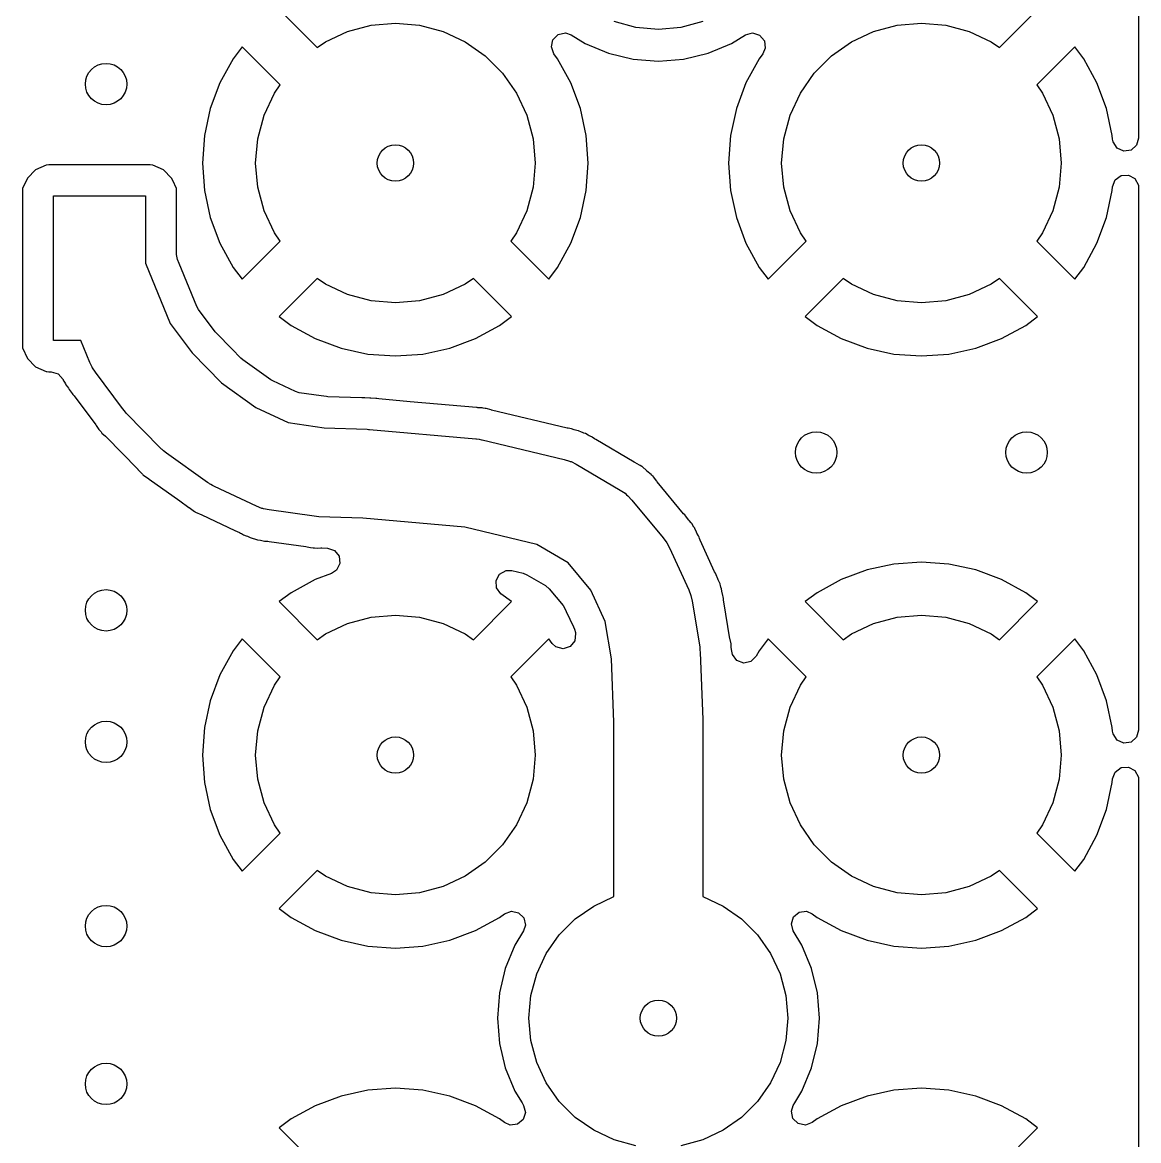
# Model space of a CAD drawing. Extents: x 4.84 to 7.21, y -4.81 to -3.25.
# Drawn here: x 6.7842 to 7.2087, y -4.2496 to -3.8246 of the extents above; entities that cross this region are included whole.
import ezdxf

# ---------------------------------------------------------------- set-up
doc = ezdxf.new("R2010")
doc.units = 0
doc.header["$MEASUREMENT"] = 0
doc.layers.add('BLACK', color=7, linetype='CONTINUOUS')

msp = doc.modelspace()

# ---------------------------------------------------------------- linework, layer by layer
at = {"layer": 'BLACK', "linetype": 'CONTINUOUS'}
for p, q in [((7.20866, -3.68748), (7.20866, -3.86864)), ((6.8819, -3.81975), (6.89637, -3.83422)), ((7.15576, -3.83422), (7.17023, -3.81975)), ((6.91684, -3.82572), (6.92606, -3.82491)), ((6.92606, -3.82491), (6.93529, -3.82572)), ((7.01752, -3.82652), (7.00923, -3.8243)), ((7.0429, -3.8243), (7.03461, -3.82652)), ((7.11684, -3.82572), (7.12606, -3.82491)), ((7.12606, -3.82491), (7.13529, -3.82572)), ((6.89949, -3.83203), (6.90789, -3.82811)), ((6.90789, -3.82811), (6.91684, -3.82572)), ((6.93529, -3.82572), (6.94424, -3.82811)), ((6.94424, -3.82811), (6.95264, -3.83203)), ((6.98598, -3.8312), (6.98796, -3.82922)), ((6.98796, -3.82922), (6.99069, -3.82863)), ((6.99069, -3.82863), (6.99293, -3.82935)), ((7.02606, -3.82727), (7.01752, -3.82652)), ((7.03461, -3.82652), (7.02606, -3.82727)), ((7.0592, -3.82935), (7.0619, -3.82862)), ((7.0619, -3.82862), (7.06456, -3.82946)), ((7.09949, -3.83203), (7.10789, -3.82811)), ((7.10789, -3.82811), (7.11684, -3.82572)), ((7.13529, -3.82572), (7.14424, -3.82811)), ((7.14424, -3.82811), (7.15264, -3.83203)), ((6.89637, -3.83422), (6.89949, -3.83203)), ((6.95264, -3.83203), (6.96023, -3.83734)), ((6.98539, -3.83393), (6.98598, -3.8312)), ((6.99293, -3.82935), (6.99827, -3.83262)), ((6.99827, -3.83262), (7.00714, -3.83629)), ((7.04499, -3.83629), (7.05386, -3.83262)), ((7.05386, -3.83262), (7.0592, -3.82935)), ((7.06456, -3.82946), (7.06635, -3.83161)), ((7.06635, -3.83161), (7.06669, -3.83439)), ((7.0919, -3.83734), (7.09949, -3.83203)), ((7.15264, -3.83203), (7.15576, -3.83422)), ((6.86775, -3.83389), (6.86437, -3.83841)), ((6.88222, -3.84836), (6.86775, -3.83389)), ((6.86775, -3.83389), (6.86775, -3.83389)), ((6.96023, -3.83734), (6.96678, -3.84389)), ((6.98637, -3.83655), (6.98539, -3.83393)), ((6.98776, -3.83841), (6.98637, -3.83655)), ((7.00714, -3.83629), (7.01649, -3.83854)), ((7.03564, -3.83854), (7.04499, -3.83629)), ((7.06576, -3.83655), (7.06437, -3.83841)), ((7.06669, -3.83439), (7.06576, -3.83655)), ((7.08535, -3.84389), (7.0919, -3.83734)), ((7.18438, -3.83389), (7.16991, -3.84836)), ((7.18776, -3.83841), (7.18438, -3.83389)), ((7.18438, -3.83389), (7.18438, -3.83389)), ((6.86437, -3.83841), (6.85936, -3.84759)), ((6.99277, -3.84759), (6.98776, -3.83841)), ((7.01649, -3.83854), (7.02606, -3.83929)), ((7.02606, -3.83929), (7.03564, -3.83854)), ((7.06437, -3.83841), (7.05936, -3.84759)), ((7.19277, -3.84759), (7.18776, -3.83841)), ((6.96678, -3.84389), (6.97209, -3.85148)), ((7.08004, -3.85148), (7.08535, -3.84389)), ((6.85936, -3.84759), (6.8557, -3.8574)), ((6.88004, -3.85148), (6.88222, -3.84836)), ((6.99643, -3.8574), (6.99277, -3.84759)), ((7.05936, -3.84759), (7.0557, -3.8574)), ((7.16991, -3.84836), (7.17209, -3.85148)), ((7.19643, -3.8574), (7.19277, -3.84759)), ((6.87612, -3.85988), (6.88004, -3.85148)), ((6.97209, -3.85148), (6.97601, -3.85988)), ((7.07612, -3.85988), (7.08004, -3.85148)), ((7.17209, -3.85148), (7.17601, -3.85988)), ((6.8557, -3.8574), (6.85347, -3.86762)), ((6.99865, -3.86762), (6.99643, -3.8574)), ((7.0557, -3.8574), (7.05347, -3.86762)), ((7.19865, -3.86762), (7.19643, -3.8574)), ((6.87372, -3.86883), (6.87612, -3.85988)), ((6.97601, -3.85988), (6.97841, -3.86883)), ((7.07372, -3.86883), (7.07612, -3.85988)), ((7.17601, -3.85988), (7.17841, -3.86883)), ((6.85347, -3.86762), (6.85273, -3.87806)), ((6.87292, -3.87806), (6.87372, -3.86883)), ((6.97841, -3.86883), (6.97921, -3.87806)), ((6.9994, -3.87806), (6.99865, -3.86762)), ((7.05347, -3.86762), (7.05273, -3.87806)), ((7.07292, -3.87806), (7.07372, -3.86883)), ((7.17841, -3.86883), (7.17921, -3.87806)), ((7.19875, -3.86899), (7.19865, -3.86762)), ((7.19894, -3.87004), (7.19875, -3.86899)), ((7.20045, -3.87239), (7.19894, -3.87004)), ((7.20787, -3.87132), (7.20576, -3.87315)), ((7.20866, -3.86864), (7.20787, -3.87132)), ((7.20299, -3.87355), (7.20045, -3.87239)), ((7.20576, -3.87315), (7.20299, -3.87355)), ((6.79331, -3.87884), (6.78926, -3.88063)), ((6.7943, -3.87873), (6.79331, -3.87884)), ((6.79331, -3.87884), (6.79331, -3.87884)), ((6.83283, -3.87873), (6.7943, -3.87873)), ((6.7943, -3.87873), (6.7943, -3.87873)), ((6.83382, -3.87884), (6.83283, -3.87873)), ((6.83787, -3.88063), (6.83382, -3.87884)), ((6.83382, -3.87884), (6.83382, -3.87884)), ((6.85273, -3.87806), (6.85347, -3.8885)), ((6.87372, -3.88729), (6.87292, -3.87806)), ((6.97921, -3.87806), (6.97841, -3.88729)), ((6.99865, -3.8885), (6.9994, -3.87806)), ((7.05273, -3.87806), (7.05347, -3.8885)), ((7.07372, -3.88729), (7.07292, -3.87806)), ((7.17921, -3.87806), (7.17841, -3.88729)), ((6.78614, -3.88376), (6.78435, -3.8878)), ((6.78926, -3.88063), (6.78614, -3.88376)), ((6.78614, -3.88376), (6.78614, -3.88376)), ((6.84099, -3.88376), (6.83787, -3.88063)), ((6.83787, -3.88063), (6.83787, -3.88063)), ((6.84144, -3.88476), (6.84099, -3.88376)), ((7.19973, -3.88451), (7.20197, -3.88283)), ((7.20197, -3.88283), (7.20476, -3.88263)), ((7.20476, -3.88263), (7.20721, -3.88397)), ((7.20721, -3.88397), (7.20855, -3.88643)), ((6.78435, -3.8878), (6.78423, -3.88879)), ((6.84278, -3.8878), (6.84144, -3.88476)), ((6.8429, -3.88879), (6.84278, -3.8878)), ((6.85347, -3.8885), (6.8557, -3.89872)), ((6.87612, -3.89624), (6.87372, -3.88729)), ((6.97841, -3.88729), (6.97601, -3.89624)), ((6.99643, -3.89872), (6.99865, -3.8885)), ((7.05347, -3.8885), (7.0557, -3.89872)), ((7.07612, -3.89624), (7.07372, -3.88729)), ((7.17841, -3.88729), (7.17601, -3.89624)), ((7.19643, -3.89872), (7.19865, -3.8885)), ((7.19865, -3.8885), (7.19875, -3.88713)), ((7.19875, -3.88713), (7.19973, -3.88451)), ((7.20855, -3.88643), (7.20866, -3.88748)), ((7.20866, -3.88748), (7.20866, -4.09364)), ((6.78423, -3.88879), (6.78423, -3.94732)), ((6.79606, -3.94556), (6.79606, -3.89056)), ((6.79606, -3.89056), (6.83106, -3.89056)), ((6.83106, -3.89056), (6.83106, -3.91611)), ((6.8429, -3.91281), (6.8429, -3.88879)), ((6.8429, -3.88879), (6.8429, -3.88879)), ((6.88004, -3.90463), (6.87612, -3.89624)), ((6.97601, -3.89624), (6.97209, -3.90463)), ((7.08004, -3.90463), (7.07612, -3.89624)), ((7.17601, -3.89624), (7.17209, -3.90463)), ((6.8557, -3.89872), (6.85936, -3.90852)), ((6.99277, -3.90852), (6.99643, -3.89872)), ((7.0557, -3.89872), (7.05936, -3.90852)), ((7.19277, -3.90852), (7.19643, -3.89872)), ((6.88222, -3.90776), (6.88004, -3.90463)), ((6.97209, -3.90463), (6.96991, -3.90776)), ((7.08222, -3.90776), (7.08004, -3.90463)), ((7.17209, -3.90463), (7.16991, -3.90776)), ((6.85936, -3.90852), (6.86437, -3.91771)), ((6.86775, -3.92223), (6.88222, -3.90776)), ((6.96991, -3.90776), (6.98438, -3.92223)), ((6.98776, -3.91771), (6.99277, -3.90852)), ((7.05936, -3.90852), (7.06437, -3.91771)), ((7.06775, -3.92223), (7.08222, -3.90776)), ((7.16991, -3.90776), (7.18438, -3.92223)), ((7.18776, -3.91771), (7.19277, -3.90852)), ((6.84326, -3.91469), (6.8429, -3.91281)), ((6.83106, -3.91611), (6.84043, -3.93906)), ((6.8439, -3.91626), (6.84326, -3.91469)), ((6.85058, -3.9326), (6.8439, -3.91626)), ((6.86437, -3.91771), (6.86775, -3.92223)), ((6.98438, -3.92223), (6.98776, -3.91771)), ((7.06437, -3.91771), (7.06775, -3.92223)), ((7.18438, -3.92223), (7.18776, -3.91771)), ((6.86775, -3.92223), (6.86775, -3.92223)), ((6.89637, -3.9219), (6.8819, -3.93637)), ((6.89949, -3.92409), (6.89637, -3.9219)), ((6.95576, -3.9219), (6.95264, -3.92409)), ((6.97023, -3.93637), (6.95576, -3.9219)), ((6.98438, -3.92223), (6.98438, -3.92223)), ((7.06775, -3.92223), (7.06775, -3.92223)), ((7.09637, -3.9219), (7.0819, -3.93637)), ((7.09949, -3.92409), (7.09637, -3.9219)), ((7.15576, -3.9219), (7.15264, -3.92409)), ((7.17023, -3.93637), (7.15576, -3.9219)), ((7.18438, -3.92223), (7.18438, -3.92223)), ((6.90789, -3.928), (6.89949, -3.92409)), ((6.95264, -3.92409), (6.94424, -3.928)), ((7.10789, -3.928), (7.09949, -3.92409)), ((7.15264, -3.92409), (7.14424, -3.928)), ((6.91684, -3.9304), (6.90789, -3.928)), ((6.92606, -3.93121), (6.91684, -3.9304)), ((6.93529, -3.9304), (6.92606, -3.93121)), ((6.94424, -3.928), (6.93529, -3.9304)), ((7.11684, -3.9304), (7.10789, -3.928)), ((7.12606, -3.93121), (7.11684, -3.9304)), ((7.13529, -3.9304), (7.12606, -3.93121)), ((7.14424, -3.928), (7.13529, -3.9304)), ((6.85119, -3.9337), (6.85058, -3.9326)), ((6.85758, -3.94225), (6.85119, -3.9337)), ((6.84043, -3.93906), (6.84877, -3.95022)), ((6.8819, -3.93637), (6.88642, -3.93975)), ((6.96571, -3.93975), (6.97023, -3.93637)), ((6.97023, -3.93637), (6.97023, -3.93637)), ((7.0819, -3.93637), (7.08642, -3.93975)), ((7.16571, -3.93975), (7.17023, -3.93637)), ((7.17023, -3.93637), (7.17023, -3.93637)), ((6.85801, -3.94275), (6.85758, -3.94225)), ((6.86384, -3.94872), (6.85801, -3.94275)), ((6.88642, -3.93975), (6.8956, -3.94477)), ((6.95653, -3.94477), (6.96571, -3.93975)), ((7.08642, -3.93975), (7.0956, -3.94477)), ((7.15653, -3.94477), (7.16571, -3.93975)), ((6.78423, -3.94732), (6.78423, -3.94732)), ((6.78423, -3.94732), (6.78435, -3.94831)), ((6.80649, -3.94556), (6.79606, -3.94556)), ((6.80988, -3.95386), (6.80649, -3.94556)), ((6.8956, -3.94477), (6.9054, -3.94842)), ((6.94673, -3.94842), (6.95653, -3.94477)), ((7.0956, -3.94477), (7.1054, -3.94842)), ((7.14673, -3.94842), (7.15653, -3.94477)), ((6.78435, -3.94831), (6.78435, -3.94831)), ((6.78435, -3.94831), (6.78614, -3.95236)), ((6.78614, -3.95236), (6.78926, -3.95549)), ((6.84877, -3.95022), (6.85992, -3.96164)), ((6.86733, -3.95229), (6.86384, -3.94872)), ((6.868, -3.95287), (6.86733, -3.95229)), ((6.9054, -3.94842), (6.91563, -3.95065)), ((6.91563, -3.95065), (6.92606, -3.9514)), ((6.92606, -3.9514), (6.9365, -3.95065)), ((6.9365, -3.95065), (6.94673, -3.94842)), ((7.1054, -3.94842), (7.11563, -3.95065)), ((7.11563, -3.95065), (7.12606, -3.9514)), ((7.12606, -3.9514), (7.1365, -3.95065)), ((7.1365, -3.95065), (7.14673, -3.94842)), ((6.78926, -3.95549), (6.78926, -3.95549)), ((6.78926, -3.95549), (6.78926, -3.95549)), ((6.78926, -3.95549), (6.79331, -3.95727)), ((6.81074, -3.95563), (6.80988, -3.95386)), ((6.81078, -3.95573), (6.81074, -3.95563)), ((6.81082, -3.95579), (6.81078, -3.95573)), ((6.81085, -3.95585), (6.81082, -3.95579)), ((6.81092, -3.95594), (6.81085, -3.95585)), ((6.81199, -3.95759), (6.81092, -3.95594)), ((6.87866, -3.96045), (6.868, -3.95287)), ((6.79331, -3.95727), (6.79331, -3.95727)), ((6.79331, -3.95727), (6.79352, -3.9573)), ((6.79352, -3.9573), (6.7943, -3.95739)), ((6.7943, -3.95739), (6.79521, -3.95739)), ((6.79521, -3.95739), (6.79789, -3.95818)), ((6.79789, -3.95818), (6.79972, -3.96029)), ((6.79972, -3.96029), (6.7998, -3.96047)), ((6.7998, -3.96047), (6.79994, -3.96081)), ((6.79994, -3.96081), (6.8, -3.96095)), ((6.8, -3.96095), (6.8, -3.96095)), ((6.8, -3.96095), (6.80027, -3.96136)), ((6.82229, -3.97139), (6.81199, -3.95759)), ((6.87943, -3.9609), (6.87866, -3.96045)), ((6.88808, -3.96495), (6.87943, -3.9609)), ((6.80027, -3.96136), (6.80061, -3.96196)), ((6.80061, -3.96196), (6.80081, -3.9624)), ((6.80081, -3.9624), (6.80081, -3.9624)), ((6.80081, -3.9624), (6.80081, -3.9624)), ((6.80081, -3.9624), (6.80136, -3.96313)), ((6.80136, -3.96313), (6.80178, -3.96369)), ((6.80178, -3.96369), (6.80193, -3.96389)), ((6.80193, -3.96389), (6.80209, -3.96412)), ((6.80209, -3.96412), (6.80312, -3.96568)), ((6.85992, -3.96164), (6.87304, -3.97097)), ((6.88949, -3.96537), (6.88808, -3.96495)), ((6.80312, -3.96568), (6.80346, -3.96603)), ((6.80346, -3.96603), (6.80391, -3.96655)), ((6.80391, -3.96655), (6.81217, -3.97761)), ((6.89787, -3.96655), (6.88949, -3.96537)), ((6.89982, -3.96682), (6.89787, -3.96655)), ((6.90033, -3.96687), (6.89982, -3.96682)), ((6.91336, -3.96732), (6.90033, -3.96687)), ((6.91407, -3.9673), (6.91336, -3.96732)), ((6.9145, -3.96725), (6.91407, -3.9673)), ((6.91641, -3.96742), (6.9145, -3.96725)), ((6.9145, -3.96725), (6.9145, -3.96725)), ((6.91668, -3.96744), (6.91641, -3.96742)), ((6.9186, -3.96751), (6.91668, -3.96744)), ((6.91902, -3.9676), (6.9186, -3.96751)), ((6.91971, -3.96772), (6.91902, -3.9676)), ((6.93165, -3.96878), (6.91971, -3.96772)), ((6.95685, -3.97103), (6.93165, -3.96878)), ((6.8223, -3.97141), (6.82229, -3.97139)), ((6.82231, -3.97142), (6.8223, -3.97141)), ((6.82303, -3.97225), (6.82231, -3.97142)), ((6.82373, -3.97308), (6.82303, -3.97225)), ((6.82374, -3.97308), (6.82373, -3.97308)), ((6.82375, -3.9731), (6.82374, -3.97308)), ((6.83675, -3.9864), (6.82375, -3.9731)), ((6.87304, -3.97097), (6.88534, -3.97674)), ((6.95711, -3.97104), (6.95685, -3.97103)), ((6.95739, -3.97105), (6.95711, -3.97104)), ((6.95907, -3.97111), (6.95739, -3.97105)), ((6.95945, -3.9712), (6.95907, -3.97111)), ((6.96015, -3.97132), (6.95945, -3.9712)), ((6.96054, -3.97135), (6.96015, -3.97132)), ((6.96242, -3.97191), (6.96054, -3.97135)), ((6.96054, -3.97135), (6.96054, -3.97135)), ((6.96267, -3.97197), (6.96242, -3.97191)), ((6.99135, -3.9788), (6.96267, -3.97197)), ((6.81217, -3.97761), (6.81235, -3.97787)), ((6.81235, -3.97787), (6.81331, -3.97934)), ((6.88534, -3.97674), (6.89904, -3.97866)), ((6.81331, -3.97934), (6.81372, -3.97976)), ((6.81372, -3.97976), (6.81415, -3.98026)), ((6.81415, -3.98026), (6.81433, -3.98051)), ((6.81433, -3.98051), (6.8145, -3.98074)), ((6.8145, -3.98074), (6.81581, -3.98192)), ((6.81581, -3.98192), (6.81604, -3.98214)), ((6.81604, -3.98214), (6.82808, -3.99445)), ((6.89904, -3.97866), (6.91536, -3.97923)), ((6.91536, -3.97923), (6.91581, -3.97928)), ((6.91581, -3.97928), (6.91627, -3.97929)), ((6.91627, -3.97929), (6.95667, -3.98289)), ((6.99182, -3.97888), (6.99135, -3.9788)), ((6.99303, -3.97905), (6.99182, -3.97888)), ((6.9941, -3.97942), (6.99303, -3.97905)), ((6.99303, -3.97905), (6.99303, -3.97905)), ((6.99458, -3.97956), (6.9941, -3.97942)), ((6.99501, -3.97967), (6.99458, -3.97956)), ((6.99568, -3.97983), (6.99501, -3.97967)), ((6.99679, -3.98033), (6.99568, -3.97983)), ((6.99568, -3.97983), (6.99568, -3.97983)), ((6.99723, -3.98051), (6.99679, -3.98033)), ((6.99772, -3.98068), (6.99723, -3.98051)), ((6.99838, -3.98091), (6.99772, -3.98068)), ((6.99936, -3.98148), (6.99838, -3.98091)), ((6.9998, -3.98172), (6.99936, -3.98148)), ((7.00072, -3.98214), (6.9998, -3.98172)), ((7.00083, -3.98219), (7.00072, -3.98214)), ((7.00182, -3.9829), (7.00083, -3.98219)), ((6.83718, -3.98679), (6.83675, -3.9864)), ((6.95667, -3.98289), (6.95683, -3.98291)), ((6.95683, -3.98291), (6.9569, -3.98291)), ((6.9569, -3.98291), (6.95788, -3.98307)), ((6.95788, -3.98307), (6.95886, -3.98323)), ((6.95886, -3.98323), (6.95893, -3.98325)), ((6.95893, -3.98325), (6.95909, -3.98328)), ((6.95909, -3.98328), (6.99019, -3.99068)), ((7.00222, -3.98316), (7.00182, -3.9829)), ((7.0169, -3.99178), (7.00222, -3.98316)), ((6.83733, -3.98696), (6.83718, -3.98679)), ((6.83787, -3.98741), (6.83733, -3.98696)), ((6.8384, -3.98788), (6.83787, -3.98741)), ((6.83859, -3.98799), (6.8384, -3.98788)), ((6.83904, -3.98836), (6.83859, -3.98799)), ((6.85464, -3.99946), (6.83904, -3.98836)), ((6.99019, -3.99068), (6.9923, -3.99133)), ((6.82808, -3.99445), (6.82814, -3.99452)), ((6.82814, -3.99452), (6.82988, -3.99636)), ((6.9923, -3.99133), (6.99257, -3.99148)), ((6.99257, -3.99148), (6.99286, -3.99156)), ((6.99286, -3.99156), (6.99484, -3.99255)), ((6.99484, -3.99255), (7.01154, -4.00235)), ((7.01708, -3.99188), (7.0169, -3.99178)), ((7.01894, -3.99287), (7.01708, -3.99188)), ((7.01913, -3.99302), (7.01894, -3.99287)), ((7.01894, -3.99287), (7.01894, -3.99287)), ((7.01894, -3.99287), (7.01894, -3.99287)), ((7.01976, -3.99346), (7.01913, -3.99302)), ((7.01997, -3.99358), (7.01976, -3.99346)), ((7.02154, -3.99498), (7.01997, -3.99358)), ((7.01997, -3.99358), (7.01997, -3.99358)), ((7.01997, -3.99358), (7.01997, -3.99358)), ((7.02171, -3.99512), (7.02154, -3.99498)), ((6.82988, -3.99636), (6.83006, -3.99652)), ((6.83006, -3.99652), (6.83005, -3.99653)), ((6.83005, -3.99653), (6.83008, -3.99655)), ((6.83008, -3.99655), (6.83008, -3.99654)), ((6.83008, -3.99654), (6.83027, -3.99669)), ((6.83027, -3.99669), (6.83027, -3.99669)), ((6.83027, -3.99669), (6.83236, -3.99813)), ((6.83236, -3.99813), (6.83243, -3.99817)), ((6.83243, -3.99817), (6.84415, -4.00651)), ((7.02334, -3.99645), (7.02171, -3.99512)), ((7.02349, -3.99664), (7.02334, -3.99645)), ((7.02334, -3.99645), (7.02334, -3.99645)), ((7.02334, -3.99645), (7.02334, -3.99645)), ((7.02402, -3.99718), (7.02349, -3.99664)), ((7.0242, -3.99735), (7.02402, -3.99718)), ((7.02547, -3.99903), (7.0242, -3.99735)), ((7.0242, -3.99735), (7.0242, -3.99735)), ((7.0242, -3.99735), (7.0242, -3.99735)), ((7.02561, -3.99919), (7.02547, -3.99903)), ((7.03564, -4.01134), (7.02561, -3.99919)), ((6.85516, -3.99978), (6.85464, -3.99946)), ((6.85533, -3.99993), (6.85516, -3.99978)), ((6.85594, -4.00026), (6.85533, -3.99993)), ((6.85653, -4.00062), (6.85594, -4.00026)), ((6.85675, -4.00071), (6.85653, -4.00062)), ((6.85728, -4.001), (6.85675, -4.00071)), ((6.87328, -4.0085), (6.85728, -4.001)), ((7.01154, -4.00235), (7.01337, -4.00359)), ((6.84415, -4.00651), (6.84756, -4.00894)), ((7.01337, -4.00359), (7.01389, -4.00412)), ((7.01389, -4.00412), (7.0145, -4.00456)), ((7.0145, -4.00456), (7.01602, -4.00617)), ((7.01602, -4.00617), (7.02792, -4.02057)), ((6.84756, -4.00894), (6.84763, -4.00899)), ((6.84763, -4.00899), (6.84969, -4.01051)), ((6.84969, -4.01051), (6.84969, -4.01051)), ((6.84969, -4.01051), (6.84989, -4.01063)), ((6.84989, -4.01063), (6.85009, -4.01074)), ((6.85009, -4.01074), (6.85009, -4.01074)), ((6.85009, -4.01074), (6.85243, -4.01179)), ((6.85243, -4.01179), (6.8525, -4.01182)), ((6.8525, -4.01182), (6.86505, -4.0177)), ((6.87534, -4.0093), (6.87328, -4.0085)), ((6.87565, -4.00936), (6.87534, -4.0093)), ((6.87594, -4.00948), (6.87565, -4.00936)), ((6.87811, -4.00993), (6.87594, -4.00948)), ((6.89521, -4.01233), (6.87811, -4.00993)), ((7.03608, -4.01181), (7.03564, -4.01134)), ((7.03655, -4.01224), (7.03608, -4.01181)), ((6.89609, -4.0124), (6.89521, -4.01233)), ((6.89697, -4.01249), (6.89609, -4.0124)), ((6.91372, -4.01307), (6.89697, -4.01249)), ((6.95244, -4.01652), (6.91372, -4.01307)), ((7.03755, -4.01363), (7.03655, -4.01224)), ((7.03655, -4.01224), (7.03655, -4.01224)), ((7.03775, -4.01389), (7.03755, -4.01363)), ((7.03848, -4.01477), (7.03775, -4.01389)), ((7.03885, -4.01522), (7.03848, -4.01477)), ((7.03915, -4.01578), (7.03885, -4.01522)), ((7.03949, -4.01632), (7.03915, -4.01578)), ((6.86505, -4.0177), (6.86682, -4.01854)), ((6.86682, -4.01854), (6.86723, -4.01875)), ((6.86723, -4.01875), (6.8675, -4.01891)), ((6.8675, -4.01891), (6.86831, -4.01939)), ((6.86831, -4.01939), (6.86935, -4.01975)), ((6.86935, -4.01975), (6.86982, -4.01994)), ((6.86982, -4.01994), (6.87082, -4.02041)), ((6.87082, -4.02041), (6.87203, -4.02071)), ((6.97988, -4.02305), (6.95244, -4.01652)), ((7.0397, -4.01661), (7.03949, -4.01632)), ((7.03986, -4.01684), (7.0397, -4.01661)), ((7.03993, -4.01698), (7.03986, -4.01684)), ((7.04057, -4.0184), (7.03993, -4.01698)), ((7.04072, -4.01869), (7.04057, -4.0184)), ((7.04129, -4.01975), (7.04072, -4.01869)), ((7.04154, -4.0202), (7.04129, -4.01975)), ((7.04172, -4.02081), (7.04154, -4.0202)), ((6.87203, -4.02071), (6.87248, -4.02084)), ((6.87248, -4.02084), (6.87366, -4.02126)), ((6.87366, -4.02126), (6.87475, -4.02141)), ((6.87475, -4.02141), (6.87525, -4.0215)), ((6.87525, -4.0215), (6.87632, -4.02177)), ((6.87632, -4.02177), (6.87757, -4.02183)), ((6.87757, -4.02183), (6.87803, -4.02187)), ((6.87803, -4.02187), (6.89203, -4.02383)), ((6.89203, -4.02383), (6.89248, -4.02392)), ((6.89248, -4.02392), (6.89373, -4.02421)), ((6.89373, -4.02421), (6.89373, -4.02421)), ((6.89373, -4.02421), (6.89373, -4.02421)), ((6.89373, -4.02421), (6.8948, -4.02425)), ((6.8948, -4.02425), (6.89531, -4.02429)), ((6.89531, -4.02429), (6.89637, -4.02444)), ((6.89637, -4.02444), (6.89766, -4.02437)), ((6.89766, -4.02437), (6.89811, -4.02436)), ((6.89811, -4.02436), (6.90022, -4.02444)), ((6.90022, -4.02444), (6.90287, -4.02532)), ((6.99181, -4.03005), (6.97988, -4.02305)), ((7.02792, -4.02057), (7.02922, -4.02236)), ((7.02922, -4.02236), (7.02922, -4.02237)), ((7.02922, -4.02237), (7.02923, -4.02238)), ((7.02923, -4.02238), (7.03028, -4.02433)), ((7.03028, -4.02433), (7.03758, -4.04033)), ((7.04195, -4.02142), (7.04172, -4.02081)), ((7.04743, -4.03342), (7.04195, -4.02142)), ((6.90287, -4.02532), (6.90463, -4.02749)), ((6.90463, -4.02749), (6.90493, -4.03027)), ((6.90368, -4.03277), (6.90178, -4.03404)), ((6.90493, -4.03027), (6.90368, -4.03277)), ((6.96568, -4.03426), (6.96813, -4.03292)), ((6.96813, -4.03292), (6.97033, -4.03294)), ((6.97033, -4.03294), (6.97469, -4.03398)), ((7.00038, -4.04042), (6.99181, -4.03005)), ((7.1054, -4.03269), (7.0956, -4.03635)), ((7.11563, -4.03047), (7.1054, -4.03269)), ((7.12606, -4.02972), (7.11563, -4.03047)), ((7.1365, -4.03047), (7.12606, -4.02972)), ((7.14673, -4.03269), (7.1365, -4.03047)), ((7.15653, -4.03635), (7.14673, -4.03269)), ((6.8956, -4.03635), (6.88642, -4.04136)), ((6.90178, -4.03404), (6.8956, -4.03635)), ((6.96434, -4.03671), (6.96568, -4.03426)), ((6.96454, -4.0395), (6.96434, -4.03671)), ((6.97469, -4.03398), (6.97606, -4.03453)), ((6.97606, -4.03453), (6.98314, -4.03868)), ((7.04773, -4.03399), (7.04743, -4.03342)), ((7.04807, -4.03453), (7.04773, -4.03399)), ((7.04868, -4.03613), (7.04807, -4.03453)), ((7.0488, -4.03644), (7.04868, -4.03613)), ((7.04952, -4.03799), (7.0488, -4.03644)), ((7.0956, -4.03635), (7.08642, -4.04136)), ((7.16571, -4.04136), (7.15653, -4.03635)), ((6.88642, -4.04136), (6.8819, -4.04475)), ((6.96621, -4.04174), (6.96454, -4.0395)), ((6.97023, -4.04475), (6.96621, -4.04174)), ((6.98314, -4.03868), (6.98327, -4.03876)), ((6.98327, -4.03876), (6.98458, -4.03988)), ((6.98458, -4.03988), (6.98985, -4.04625)), ((7.00582, -4.05235), (7.00038, -4.04042)), ((7.03758, -4.04033), (7.03836, -4.0424)), ((7.04955, -4.03813), (7.04952, -4.03799)), ((7.04952, -4.03799), (7.04952, -4.03799)), ((7.04966, -4.03862), (7.04955, -4.03813)), ((7.04985, -4.03923), (7.04966, -4.03862)), ((7.05008, -4.03983), (7.04985, -4.03923)), ((7.05036, -4.04152), (7.05008, -4.03983)), ((7.05042, -4.04184), (7.05036, -4.04152)), ((7.08642, -4.04136), (7.0819, -4.04475)), ((7.17023, -4.04475), (7.16571, -4.04136)), ((6.8819, -4.04475), (6.8819, -4.04475)), ((6.8819, -4.04475), (6.89637, -4.05922)), ((6.95576, -4.05922), (6.97023, -4.04475)), ((7.03836, -4.0424), (7.03836, -4.04241)), ((7.03836, -4.04241), (7.03837, -4.04242)), ((7.03837, -4.04242), (7.03887, -4.04457)), ((7.03887, -4.04457), (7.04177, -4.06197)), ((7.05082, -4.04351), (7.05042, -4.04184)), ((7.05084, -4.04415), (7.05082, -4.04351)), ((7.0509, -4.04479), (7.05084, -4.04415)), ((7.05325, -4.05886), (7.0509, -4.04479)), ((7.0819, -4.04475), (7.0819, -4.04475)), ((7.0819, -4.04475), (7.09637, -4.05922)), ((7.15576, -4.05922), (7.17023, -4.04475)), ((6.91684, -4.05072), (6.92606, -4.04991)), ((6.92606, -4.04991), (6.93529, -4.05072)), ((6.98985, -4.04625), (6.99054, -4.04735)), ((6.99054, -4.04735), (6.99104, -4.04845)), ((6.99104, -4.04845), (6.99375, -4.05438)), ((7.11684, -4.05072), (7.12606, -4.04991)), ((7.12606, -4.04991), (7.13529, -4.05072)), ((6.89949, -4.05703), (6.90789, -4.05311)), ((6.90789, -4.05311), (6.91684, -4.05072)), ((6.93529, -4.05072), (6.94424, -4.05311)), ((6.94424, -4.05311), (6.95264, -4.05703)), ((6.99375, -4.05438), (6.99414, -4.05524)), ((7.00818, -4.06649), (7.00582, -4.05235)), ((7.09949, -4.05703), (7.10789, -4.05311)), ((7.10789, -4.05311), (7.11684, -4.05072)), ((7.13529, -4.05072), (7.14424, -4.05311)), ((7.14424, -4.05311), (7.15264, -4.05703)), ((6.89637, -4.05922), (6.89949, -4.05703)), ((6.95264, -4.05703), (6.95576, -4.05922)), ((6.99414, -4.05524), (6.99452, -4.05649)), ((6.99459, -4.0569), (6.99425, -4.05968)), ((6.99452, -4.05649), (6.99459, -4.0569)), ((7.09637, -4.05922), (7.09949, -4.05703)), ((7.15264, -4.05703), (7.15576, -4.05922)), ((6.86775, -4.05889), (6.86437, -4.06341)), ((6.88222, -4.07336), (6.86775, -4.05889)), ((6.86775, -4.05889), (6.86775, -4.05889)), ((6.98438, -4.05889), (6.96991, -4.07336)), ((6.98572, -4.06069), (6.98438, -4.05889)), ((6.98438, -4.05889), (6.98438, -4.05889)), ((6.98711, -4.06195), (6.98572, -4.06069)), ((6.98981, -4.06268), (6.98711, -4.06195)), ((6.99247, -4.06183), (6.98981, -4.06268)), ((6.99425, -4.05968), (6.99247, -4.06183)), ((7.04177, -4.06197), (7.04188, -4.06303)), ((7.05332, -4.0592), (7.05325, -4.05886)), ((7.0537, -4.0608), (7.05332, -4.0592)), ((7.05373, -4.06151), (7.0537, -4.0608)), ((7.05379, -4.06213), (7.05373, -4.06151)), ((7.05391, -4.06282), (7.05379, -4.06213)), ((7.0539, -4.06299), (7.05391, -4.06282)), ((7.05421, -4.06488), (7.0539, -4.06299)), ((7.05391, -4.06282), (7.05391, -4.06282)), ((7.05391, -4.06282), (7.05391, -4.06282)), ((7.06775, -4.05889), (7.06437, -4.06341)), ((7.08222, -4.07336), (7.06775, -4.05889)), ((7.06775, -4.05889), (7.06775, -4.05889)), ((7.18438, -4.05889), (7.16991, -4.07336)), ((7.18776, -4.06341), (7.18438, -4.05889)), ((7.18438, -4.05889), (7.18438, -4.05889)), ((6.86437, -4.06341), (6.85936, -4.07259)), ((7.00913, -4.09059), (7.00818, -4.06649)), ((7.04188, -4.06303), (7.04199, -4.06409)), ((7.04199, -4.06409), (7.04299, -4.08959)), ((7.05589, -4.06712), (7.05421, -4.06488)), ((7.05851, -4.06809), (7.05589, -4.06712)), ((7.06322, -4.06552), (7.06124, -4.0675)), ((7.06437, -4.06341), (7.06322, -4.06552)), ((7.19277, -4.07259), (7.18776, -4.06341)), ((7.06124, -4.0675), (7.05851, -4.06809)), ((6.85936, -4.07259), (6.8557, -4.0824)), ((6.88004, -4.07648), (6.88222, -4.07336)), ((6.96991, -4.07336), (6.97209, -4.07648)), ((7.08004, -4.07648), (7.08222, -4.07336)), ((7.16991, -4.07336), (7.17209, -4.07648)), ((7.19643, -4.0824), (7.19277, -4.07259)), ((6.87612, -4.08488), (6.88004, -4.07648)), ((6.97209, -4.07648), (6.97601, -4.08488)), ((7.07612, -4.08488), (7.08004, -4.07648)), ((7.17209, -4.07648), (7.17601, -4.08488)), ((6.8557, -4.0824), (6.85347, -4.09262)), ((7.19865, -4.09262), (7.19643, -4.0824)), ((6.87372, -4.09383), (6.87612, -4.08488)), ((6.97601, -4.08488), (6.97841, -4.09383)), ((7.07372, -4.09383), (7.07612, -4.08488)), ((7.17601, -4.08488), (7.17841, -4.09383)), ((6.85347, -4.09262), (6.85273, -4.10306)), ((7.00913, -4.15686), (7.00913, -4.09059)), ((7.04299, -4.08959), (7.04298, -4.08993)), ((7.04298, -4.08993), (7.043, -4.09026)), ((7.043, -4.09026), (7.043, -4.15686)), ((7.19875, -4.09399), (7.19865, -4.09262)), ((6.87292, -4.10306), (6.87372, -4.09383)), ((6.97841, -4.09383), (6.97921, -4.10306)), ((7.07292, -4.10306), (7.07372, -4.09383)), ((7.17841, -4.09383), (7.17921, -4.10306)), ((7.19894, -4.09504), (7.19875, -4.09399)), ((7.20045, -4.09739), (7.19894, -4.09504)), ((7.20787, -4.09632), (7.20576, -4.09815)), ((7.20866, -4.09364), (7.20787, -4.09632)), ((7.20299, -4.09855), (7.20045, -4.09739)), ((7.20576, -4.09815), (7.20299, -4.09855)), ((6.85273, -4.10306), (6.85347, -4.1135)), ((6.87372, -4.11229), (6.87292, -4.10306)), ((6.97921, -4.10306), (6.97841, -4.11229)), ((7.07372, -4.11229), (7.07292, -4.10306)), ((7.17921, -4.10306), (7.17841, -4.11229)), ((7.19875, -4.11213), (7.19973, -4.10951)), ((7.19973, -4.10951), (7.20197, -4.10783)), ((7.20197, -4.10783), (7.20476, -4.10763)), ((7.20476, -4.10763), (7.20721, -4.10897)), ((7.20721, -4.10897), (7.20855, -4.11143)), ((6.85347, -4.1135), (6.8557, -4.12372)), ((6.87612, -4.12124), (6.87372, -4.11229)), ((6.97841, -4.11229), (6.97601, -4.12124)), ((7.07612, -4.12124), (7.07372, -4.11229)), ((7.17841, -4.11229), (7.17601, -4.12124)), ((7.19643, -4.12372), (7.19865, -4.1135)), ((7.19865, -4.1135), (7.19875, -4.11213)), ((7.20855, -4.11143), (7.20866, -4.11248)), ((7.20866, -4.11248), (7.20866, -4.29364)), ((6.88004, -4.12963), (6.87612, -4.12124)), ((6.97601, -4.12124), (6.97209, -4.12963)), ((7.08004, -4.12963), (7.07612, -4.12124)), ((7.17601, -4.12124), (7.17209, -4.12963)), ((6.8557, -4.12372), (6.85936, -4.13352)), ((7.19277, -4.13352), (7.19643, -4.12372)), ((6.88222, -4.13276), (6.88004, -4.12963)), ((6.97209, -4.12963), (6.96678, -4.13722)), ((7.08535, -4.13722), (7.08004, -4.12963)), ((7.17209, -4.12963), (7.16991, -4.13276)), ((6.85936, -4.13352), (6.86437, -4.14271)), ((6.86775, -4.14723), (6.88222, -4.13276)), ((7.16991, -4.13276), (7.18438, -4.14723)), ((7.18776, -4.14271), (7.19277, -4.13352)), ((6.96678, -4.13722), (6.96023, -4.14377)), ((7.0919, -4.14377), (7.08535, -4.13722)), ((6.86437, -4.14271), (6.86775, -4.14723)), ((7.18438, -4.14723), (7.18776, -4.14271)), ((6.86775, -4.14723), (6.86775, -4.14723)), ((6.89637, -4.1469), (6.8819, -4.16137)), ((6.89949, -4.14909), (6.89637, -4.1469)), ((6.96023, -4.14377), (6.95264, -4.14909)), ((7.09949, -4.14909), (7.0919, -4.14377)), ((7.15576, -4.1469), (7.15264, -4.14909)), ((7.17023, -4.16137), (7.15576, -4.1469)), ((7.18438, -4.14723), (7.18438, -4.14723)), ((6.90789, -4.153), (6.89949, -4.14909)), ((6.95264, -4.14909), (6.94424, -4.153)), ((7.10789, -4.153), (7.09949, -4.14909)), ((7.15264, -4.14909), (7.14424, -4.153)), ((6.91684, -4.1554), (6.90789, -4.153)), ((6.92606, -4.15621), (6.91684, -4.1554)), ((6.93529, -4.1554), (6.92606, -4.15621)), ((6.94424, -4.153), (6.93529, -4.1554)), ((7.11684, -4.1554), (7.10789, -4.153)), ((7.12606, -4.15621), (7.11684, -4.1554)), ((7.13529, -4.1554), (7.12606, -4.15621)), ((7.14424, -4.153), (7.13529, -4.1554)), ((6.99443, -4.16536), (7.00146, -4.16044)), ((7.00146, -4.16044), (7.00913, -4.15686)), ((7.043, -4.15686), (7.05067, -4.16044)), ((7.05067, -4.16044), (7.0577, -4.16536)), ((6.8819, -4.16137), (6.88642, -4.16475)), ((6.88642, -4.16475), (6.8956, -4.16977)), ((6.95653, -4.16977), (6.96571, -4.16475)), ((6.96571, -4.16475), (6.96757, -4.16336)), ((6.96757, -4.16336), (6.97019, -4.16238)), ((6.97019, -4.16238), (6.97292, -4.16298)), ((6.97292, -4.16298), (6.9749, -4.16495)), ((6.9749, -4.16495), (6.9755, -4.16768)), ((7.07662, -4.16722), (7.07747, -4.16456)), ((7.07747, -4.16456), (7.07962, -4.16278)), ((7.07962, -4.16278), (7.08239, -4.16244)), ((7.08239, -4.16244), (7.08455, -4.16336)), ((7.08455, -4.16336), (7.08642, -4.16475)), ((7.08642, -4.16475), (7.0956, -4.16977)), ((7.15653, -4.16977), (7.16571, -4.16475)), ((7.16571, -4.16475), (7.17023, -4.16137)), ((7.17023, -4.16137), (7.17023, -4.16137)), ((6.9755, -4.16768), (6.97478, -4.16992)), ((6.98837, -4.17143), (6.99443, -4.16536)), ((7.0577, -4.16536), (7.06376, -4.17143)), ((7.07735, -4.16992), (7.07662, -4.16722)), ((6.8956, -4.16977), (6.9054, -4.17342)), ((6.9054, -4.17342), (6.91563, -4.17565)), ((6.9365, -4.17565), (6.94673, -4.17342)), ((6.94673, -4.17342), (6.95653, -4.16977)), ((6.97478, -4.16992), (6.97151, -4.17526)), ((6.98345, -4.17845), (6.98837, -4.17143)), ((7.06376, -4.17143), (7.06868, -4.17845)), ((7.08062, -4.17526), (7.07735, -4.16992)), ((7.0956, -4.16977), (7.1054, -4.17342)), ((7.1054, -4.17342), (7.11563, -4.17565)), ((7.1365, -4.17565), (7.14673, -4.17342)), ((7.14673, -4.17342), (7.15653, -4.16977)), ((6.91563, -4.17565), (6.92606, -4.1764)), ((6.92606, -4.1764), (6.9365, -4.17565)), ((6.97151, -4.17526), (6.96783, -4.18414)), ((7.0843, -4.18414), (7.08062, -4.17526)), ((7.11563, -4.17565), (7.12606, -4.1764)), ((7.12606, -4.1764), (7.1365, -4.17565)), ((6.97982, -4.18623), (6.98345, -4.17845)), ((7.06868, -4.17845), (7.07231, -4.18623)), ((6.96783, -4.18414), (6.96559, -4.19348)), ((6.9776, -4.19451), (6.97982, -4.18623)), ((7.07231, -4.18623), (7.07453, -4.19451)), ((7.08654, -4.19348), (7.0843, -4.18414)), ((6.96559, -4.19348), (6.96483, -4.20306)), ((6.97685, -4.20306), (6.9776, -4.19451)), ((7.07453, -4.19451), (7.07528, -4.20306)), ((7.0873, -4.20306), (7.08654, -4.19348)), ((6.96483, -4.20306), (6.96559, -4.21264)), ((6.9776, -4.2116), (6.97685, -4.20306)), ((7.07528, -4.20306), (7.07453, -4.2116)), ((7.08654, -4.21264), (7.0873, -4.20306)), ((6.97982, -4.21989), (6.9776, -4.2116)), ((7.07453, -4.2116), (7.07231, -4.21989)), ((6.96559, -4.21264), (6.96782, -4.22194)), ((7.0843, -4.22198), (7.08654, -4.21264)), ((6.98345, -4.22766), (6.97982, -4.21989)), ((7.07231, -4.21989), (7.06868, -4.22766)), ((6.96782, -4.22194), (6.96783, -4.22198)), ((6.96783, -4.22198), (6.97151, -4.23086)), ((7.08062, -4.23086), (7.0843, -4.22198)), ((6.98837, -4.23469), (6.98345, -4.22766)), ((7.06868, -4.22766), (7.06376, -4.23469)), ((6.9054, -4.23269), (6.8956, -4.23635)), ((6.91563, -4.23047), (6.9054, -4.23269)), ((6.92606, -4.22972), (6.91563, -4.23047)), ((6.9365, -4.23047), (6.92606, -4.22972)), ((6.94673, -4.23269), (6.9365, -4.23047)), ((6.95653, -4.23635), (6.94673, -4.23269)), ((6.97151, -4.23086), (6.97421, -4.23528)), ((7.07791, -4.23528), (7.08062, -4.23086)), ((7.1054, -4.23269), (7.0956, -4.23635)), ((7.11563, -4.23047), (7.1054, -4.23269)), ((7.12606, -4.22972), (7.11563, -4.23047)), ((7.1365, -4.23047), (7.12606, -4.22972)), ((7.14673, -4.23269), (7.1365, -4.23047)), ((7.15653, -4.23635), (7.14673, -4.23269)), ((6.8956, -4.23635), (6.88642, -4.24136)), ((6.96571, -4.24136), (6.95653, -4.23635)), ((6.97421, -4.23528), (6.97478, -4.23619)), ((6.97478, -4.23619), (6.97551, -4.23889)), ((6.99443, -4.24076), (6.98837, -4.23469)), ((7.06376, -4.23469), (7.0577, -4.24076)), ((7.07663, -4.23843), (7.07735, -4.23619)), ((7.07735, -4.23619), (7.07791, -4.23528)), ((7.0956, -4.23635), (7.08642, -4.24136)), ((7.16571, -4.24136), (7.15653, -4.23635)), ((6.88642, -4.24136), (6.8819, -4.24475)), ((6.96757, -4.24276), (6.96571, -4.24136)), ((6.97551, -4.23889), (6.97466, -4.24156)), ((7.00146, -4.24568), (6.99443, -4.24076)), ((7.0577, -4.24076), (7.05067, -4.24568)), ((7.07723, -4.24116), (7.07663, -4.23843)), ((7.0792, -4.24314), (7.07723, -4.24116)), ((7.08642, -4.24136), (7.08455, -4.24276)), ((7.17023, -4.24475), (7.16571, -4.24136)), ((6.8819, -4.24475), (6.8819, -4.24475)), ((6.8819, -4.24475), (6.89637, -4.25922)), ((6.96974, -4.24368), (6.96757, -4.24276)), ((6.97251, -4.24334), (6.96974, -4.24368)), ((6.97466, -4.24156), (6.97251, -4.24334)), ((7.00923, -4.2493), (7.00146, -4.24568)), ((7.05067, -4.24568), (7.0429, -4.2493)), ((7.08194, -4.24373), (7.0792, -4.24314)), ((7.08455, -4.24276), (7.08194, -4.24373)), ((7.15576, -4.25922), (7.17023, -4.24475)), ((7.01752, -4.25152), (7.00923, -4.2493)), ((7.0429, -4.2493), (7.03461, -4.25152))]:
    msp.add_line(p, q, dxfattribs=at)
at = {"layer": 'BLACK'}
for centre, radius in [((6.81606, -3.84806), 0.00787), ((6.92606, -3.87806), 0.00689), ((7.12606, -3.87806), 0.00689), ((7.08606, -3.98806), 0.00787), ((7.16606, -3.98806), 0.00787), ((6.81606, -4.04806), 0.00787), ((6.81606, -4.09806), 0.00787), ((6.92606, -4.10306), 0.00689), ((7.12606, -4.10306), 0.00689), ((6.81606, -4.16806), 0.00787), ((7.02606, -4.20306), 0.00689), ((6.81606, -4.22806), 0.00787)]:
    msp.add_circle(centre, radius, dxfattribs=at)

doc.saveas('drawing.dxf')
